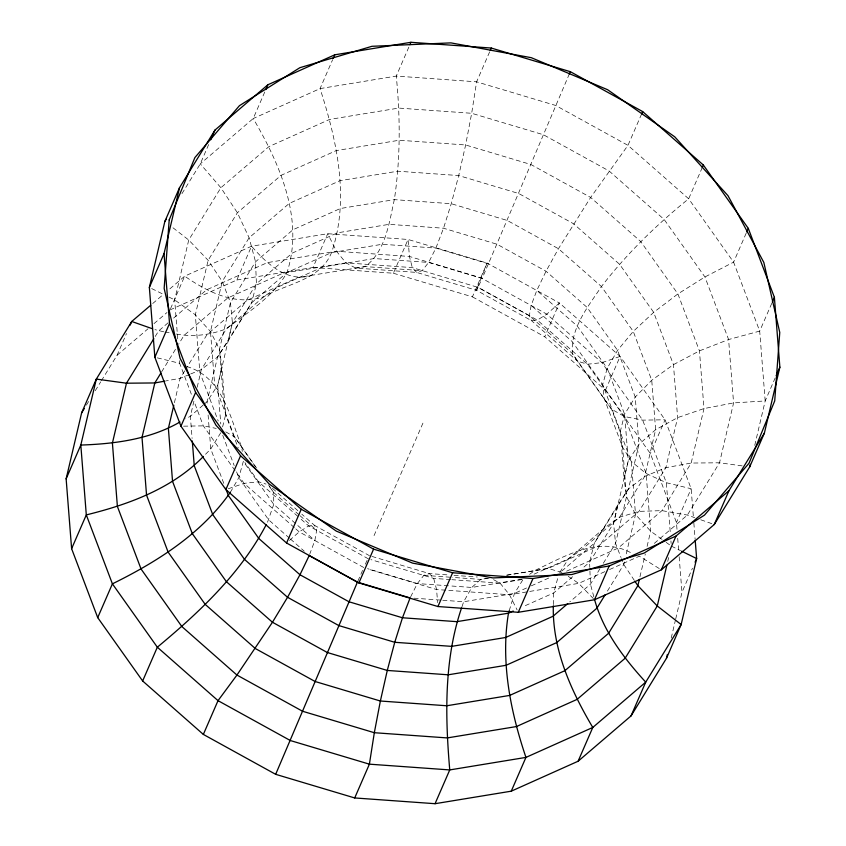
<?xml version="1.0" encoding="UTF-8"?>
<svg xmlns="http://www.w3.org/2000/svg" width="846" height="846" viewBox="0 0 846 846"><rect width="100%" height="100%" fill="white"/><g stroke="black" fill="none" stroke-linecap="round" stroke-linejoin="round"><path stroke-width="0.63" stroke-dasharray="4.23 3.17" d="M553.358 604.594L553.739 592.909L558.371 575.862M309.636 554.405L314.839 540.541L316.658 530.347L314.575 525.398L301.832 514.188M641.606 113.988L627.975 145.353L590.656 197.456L558.455 248.703L546.03 271.249L536.798 290.442L531.161 305.459L529.342 315.653L531.425 320.602L577.469 361.147L611.552 409.2L631.349 461.504L635.515 514.474L625.564 556.827M174.403 402.717L180.124 378.331L184.957 370.495M193.924 401.131L190.371 416.285L192.105 438.408M197.192 387.235L201.337 369.565L226.432 328.766L263.92 296.66L277.382 287.302L322.643 267.029L374.249 258.548L428.658 262.44L482.178 278.44L569.273 74.088M624.359 561.956L623.756 564.525L606.529 592.528M639.946 576.813L645.308 554.003M647.095 546.4L650.669 531.193L646.133 473.506L624.581 416.56L587.473 364.235L537.337 320.084L477.588 287.132L487.106 263.085L408.068 239.46L327.719 233.708L251.516 246.228L184.682 276.166L167.698 290.707M667.748 561.384L668.647 557.567M671.227 638.021L675.404 620.255M675.7 618.986L681.961 592.348L692.451 568.216M754.748 445.345L765.186 400.941L775.148 378.014M190.731 373.943L201.337 369.565L217.549 357.001L228.06 341.181L232.417 322.791L256.412 283.78L292.261 253.091L337.522 232.819L389.118 224.338L443.526 228.23L497.046 244.24L546.03 271.249L587.135 307.447L617.559 350.35L635.23 397.038L638.942 444.33L628.451 488.999L594.326 543.217L560.993 571.748M742.143 465.882L719.523 462.794L691.182 463.048L665.876 467.669L644.663 476.435L628.451 488.999L617.94 504.819L613.583 523.209L589.588 562.22L581.625 569.041M168.914 297.062L174.667 299.896L195.331 314.807L210.485 331.526L219.484 349.324L221.927 367.46L217.729 385.163L220.774 423.962M662.037 539.388L650.669 531.193L635.515 514.474L626.516 496.676L624.073 478.54L628.271 460.837L624.612 414.276L607.217 368.317L577.268 326.08L536.798 290.442M222.604 426.87L225.639 414.752L221.927 367.46M509.229 610.706L514.474 593.395L523.357 578.971M477.588 287.132L476.562 290.337L531.425 320.602L537.337 320.084L546.802 314.13L559.428 302.984L620.129 356.43L665.062 419.785L691.15 488.734L693.434 517.72M461.979 606.719L463.682 601.739L471.751 587.452L480.771 579.404L487.201 578.347M101.383 380.742L117.055 355.267L126.498 333.546M208.666 144.55L200.28 163.86L181.89 193.766M170.511 308.737L184.682 276.166C207.333 291.849 235.981 306.495 263.92 296.66C286.963 283.505 320.423 280.28 331.526 252.605C350.001 199.138 336.92 140.753 320.063 88.597L332.647 59.643M264.756 92.003L253.218 118.535L200.28 163.86L220.88 187.738L237.388 212.737L249.115 237.779L255.545 261.805L256.412 283.78L251.674 302.783L228.06 341.181M169.993 309.943L236.838 280.005L251.516 246.228C266.173 262.916 287.016 283.124 311.265 275.458M236.838 280.005L313.031 267.484L327.719 233.708L336.497 251.251L345.94 262.863L355.658 268.055L416.613 272.412L476.562 290.337L482.178 278.44M408.84 47.122L396.256 76.077C400.38 117.16 400.486 158.752 394.342 199.635C389.044 223.069 385.702 251.029 365.229 266.596L297.866 277.551L247.159 300.267L206.995 334.635L185.644 369.374M313.031 267.484L393.379 273.237L408.068 239.46L409.422 256.465L412.309 267.611L416.613 272.412L422.133 270.667L428.658 262.44L435.891 248.09L443.526 228.23L451.256 203.706L458.722 175.556L465.628 144.983L471.677 113.29L476.605 81.829L490.246 50.464M393.379 273.237L472.417 296.861L487.106 263.085L559.428 302.984L544.75 336.761L605.44 390.207L650.373 453.562L676.472 522.511L677.086 530.41M374.048 535.592L423 423M605.44 390.207L620.129 356.43L601.897 362.638L587.473 364.235L577.469 361.147L572.33 353.512L529.342 315.653L478.117 287.397L412.309 267.611L345.94 262.863L283.008 273.205L227.796 297.94L184.068 335.365L178.633 344.216M702.307 167.434L688.665 198.799C656.507 224.75 626.696 253.768 601.443 286.551C588.203 306.601 570.331 328.005 572.33 353.512L611.552 409.2L624.581 416.56L642.674 420.134L665.062 419.785L650.373 453.562M746.183 233.2L733.598 262.154L704.93 276.959L677.9 293.932L653.672 312.354L633.263 331.421L617.559 350.35L607.217 368.317L602.68 384.56L604.15 398.381L622.635 447.217L631.349 461.504L646.133 473.506L666.352 482.717L691.15 488.734L676.472 522.511M771.764 303.354L759.697 331.103L765.186 400.941L733.588 402.918L703.988 408.565L677.625 417.628L655.629 429.715L638.942 444.33L628.271 460.837L613.583 523.209L615.55 543.396L621.017 557.482M357.911 581.033L363.822 567.56L299.198 531.87L295.265 528.412M365.345 564.197L367.883 558.603M410.67 596.8L417.342 583.56L423.867 575.333L429.387 573.588L448.845 574.973M267.505 522.257L273.744 504.343L273.67 492.488L268.531 484.853M230.376 492.287L238.784 477.683L243.32 461.44L273.744 504.343L314.839 540.541M86.398 405.118L89.803 399.576M95.249 390.715L100.706 381.853M155.199 336.486L158.625 330.923L168.629 322.347M161.618 371.88L175.905 348.647M617.94 504.819L594.326 543.217L589.588 562.22L589.799 567.391M599.951 568.755L590.455 584.195L569.739 601.929M603.335 563.246L615.55 543.396L626.516 496.676L622.635 447.217L620.361 431.249L602.68 384.56L572.256 341.657L531.161 305.459M220.721 432.803L210.77 448.962L204.351 455.486M559.724 572.382L568.618 558.698L604.467 528.01L619.568 517.234L639.005 511.365L661.932 510.635L687.375 515.077L694.703 517.657M289.48 540.446L299.198 531.87L308.663 525.916L314.575 525.398L369.438 555.663M203.125 405.107L190.371 416.285L185.739 418.833M204.108 404.251L207.059 401.67L217.729 385.163L232.417 322.791L230.45 302.604L222.244 281.475L208.137 260.325L188.732 240.021L172.119 227.109M152.714 303.534L163.701 294.122M117.055 355.267L148.018 328.756M154.004 323.627L166.99 312.512M173.642 318.064L206.667 289.787L267.336 262.62L336.497 251.251L409.422 256.465L481.152 277.911L546.802 314.13L601.897 362.638L642.674 420.134L666.352 482.717L670.423 534.461M572.657 576.708L553.739 592.909L522.775 606.772M654.339 543.354L687.375 515.077L719.523 462.794L733.588 402.918L728.607 339.532L704.93 276.959L664.152 219.463L609.057 170.945L543.407 134.736L471.677 113.29L398.752 108.077L329.591 119.434L268.922 146.612L220.88 187.738L188.732 240.021L174.667 299.896L177.914 341.298M529.564 574.371L534.735 570.542C564.589 556.488 599.391 534.82 632.29 553.495M534.069 574.17L568.618 558.698L582.08 549.34L619.568 517.234L644.663 476.435L655.629 429.715L651.748 380.256L633.263 331.421L601.443 286.551L558.455 248.703L507.23 220.446L451.256 203.706L394.342 199.635L340.378 208.507L293.033 229.71L255.545 261.805L230.45 302.604L219.484 349.324L223.365 398.783L225.639 414.752L238.202 447.925M526.519 587.991L514.474 593.395L463.682 601.739L442.775 600.248M531.33 585.834L550.609 577.205M566.587 571.177L618.204 548.06L661.932 510.635L691.182 463.048L703.988 408.565L699.452 350.879L677.9 293.932L640.792 241.607L590.656 197.456L530.907 164.505L465.628 144.983L399.259 140.235L336.327 150.577L281.115 175.312L237.388 212.737L208.137 260.325L195.331 314.807L199.868 372.494L218.215 420.959M604.827 571.663L578.664 583.38L509.504 594.749L446.995 590.275M609.585 569.527L639.333 556.213L660.218 569.147M189.557 374.44L180.124 378.331L166.207 380.869M228.304 488.745L244.103 483.362L258.527 481.765L266.025 484.081M506.468 575.185L548.134 568.449L598.841 545.733L639.005 511.365L665.876 467.669L677.625 417.628L673.458 364.647L653.672 312.354L619.589 264.29L573.546 223.746L518.672 193.48L458.722 175.556L397.768 171.199L339.976 180.695L289.269 203.41L249.115 237.779L222.244 281.475L210.485 331.526L214.651 384.496L234.448 436.8L255.481 466.844M507.04 575.206L548.134 568.449L562.992 572.795M522.067 579.182L471.751 587.452L449.734 585.876M521.887 579.542L500.06 583.137L451.912 579.69M355.658 268.055L365.229 266.596L422.133 270.667M489.147 578.135L480.771 579.404L452.314 577.374M183.571 426.173L203.326 425.866L216.248 428.414M454.027 575.354L477.377 577.025M423.867 575.333L451.024 577.279M450.611 579.595L433.691 578.389L370.918 559.618M448.433 585.781L417.342 583.56L367.555 568.671M445.694 590.18L436.578 589.535L367.365 568.84M414.032 598.185L441.464 600.152M163.712 331.812L154.955 329.633M164.991 332.034L171.347 333.144M176.433 334.033C193.184 337.321 210.601 334.868 226.432 328.766C247.952 312.174 273.427 296.671 286.963 272.571C304.423 219.685 279.804 163.881 253.218 118.535L320.063 88.597L396.256 76.077L476.605 81.829L555.642 105.454L627.975 145.353L688.665 198.799L733.598 262.154L759.697 331.103L728.607 339.532L699.452 350.879L673.458 364.647L651.748 380.256L635.23 397.038L624.612 414.276L620.361 431.249L624.073 478.54M157.324 357.869L179.648 363.283L192.179 396.414M488.576 263.846L435.891 248.09L382.318 244.261L331.526 252.605L286.963 272.571L251.674 302.783L217.549 357.001L207.059 401.67L207.365 405.615M371.933 556.414L429.387 573.588L433.691 578.389L436.578 589.535L437.625 602.616M700.816 519.793L711.814 523.653M186.786 366.54C222.699 376.988 230.239 417.342 241.85 447.619L242.252 451.383M151.656 288.56L164.314 294.799M671.333 546.104L680.544 550.63M493.578 579.679L500.06 583.137L509.504 594.749L517.118 609.955M472.417 296.861L544.75 336.761M368.412 558.868L308.663 525.916L298.839 517.255M225.766 431.894L234.448 436.8L256.412 467.764M568.216 576.327L578.664 583.38L593.596 598.862M666.172 542.371L670.307 545.353M272.444 488.301L297.919 510.73M299.072 514.854L273.67 492.488L269.123 486.08M300.044 515.722L316.658 530.347M297.855 516.398L258.527 481.765L244.896 462.55M294.281 527.544L244.103 483.362L235.801 471.645M289.459 538.172L268.732 519.92L238.784 477.683L236.034 470.429M290.442 539.039L304.264 551.211M235.051 470.588L203.326 425.866L194.041 401.321M634.341 580.388L623.756 564.525L621.472 558.656M222.762 435.352L234.205 465.586M223.788 483.362L210.77 448.962L207.979 413.493M593.839 596.842L590.455 584.195L589.842 568.681M693.847 522.987L695.084 538.807M677.709 538.32L678.746 551.497M679.158 556.774L681.961 592.348M670.931 540.922L671.132 543.513M179.437 360.703L179.648 363.283"/><path stroke-width="1.27" d="M553.305 605.895C552.343 649.379 571.008 690.759 592.782 727.465L578.093 761.241L511.259 791.179L435.055 803.7L354.707 797.947L275.669 774.323L203.347 734.423L142.646 680.977L97.713 617.622L71.614 548.673L66.136 478.836L81.628 412.869L96.317 379.093L131.743 321.48L150.715 305.237M149.361 287.429L164.854 221.462L179.542 187.685L214.969 130.083L267.907 84.759L334.741 54.821L410.945 42.3L491.293 48.053L570.331 71.677L642.653 111.577L703.354 165.023L748.287 228.378L774.386 297.327L779.864 367.164L764.372 433.131L749.683 466.907L714.257 524.52L661.318 569.834L594.484 599.772L518.281 612.293L437.932 606.54L358.894 582.915L286.572 543.016L225.871 489.57L180.938 426.215L154.85 357.266L149.361 287.429L164.039 253.652L179.542 187.685M173.8 405.276L168.375 428.372L172.542 481.353L192.328 533.646L226.411 581.71L272.454 622.254L327.328 652.52L387.278 670.444L448.232 674.801L506.024 665.305L556.731 642.59L596.885 608.221L605.154 594.77M639.354 579.341L637.863 585.675L608.612 633.263L564.885 670.688L509.673 695.423L446.741 705.765L380.372 701.017L315.093 681.495L255.344 648.544L205.208 604.393L168.1 552.068L146.548 495.122L142.012 437.435L154.818 382.952L160.941 372.991M666.849 565.213L657.268 605.979L625.12 658.262L577.078 699.388L516.409 726.566L447.248 737.923L374.323 732.71L302.593 711.264L236.943 675.055L181.848 626.537L141.071 569.041L117.393 506.468L112.412 443.082L126.477 383.206L153.835 338.707M578.093 761.241L631.031 715.917L666.458 658.315L667.357 654.508M749.683 466.907L750.286 464.369M509.229 610.706L508.478 613.181C500.472 661.752 510.413 711.317 525.937 757.403L511.259 791.179M461.556 607.967C443.917 659.806 445.144 716.012 449.744 769.923L435.055 803.7M354.707 797.947L369.395 764.171L374.323 732.71L380.372 701.017L387.278 670.444L394.744 642.294L402.474 617.77L410.109 597.911L357.424 582.154L275.669 774.323M130.168 325.107L131.743 321.48L152.513 328.777M210.77 139.727L214.969 130.083M66.136 478.836L80.814 445.059L96.317 379.093L126.477 383.206L154.818 382.952L164.938 381.102M265.803 89.591L267.907 84.759M71.614 548.673L86.303 514.897L80.814 445.059C114.781 443.917 150.102 439.328 179.944 422.017M154.85 357.266L169.528 323.489L164.039 253.652M333.176 58.437L334.741 54.821M97.713 617.622L112.402 583.846C157.134 561.797 201.485 533.837 230.376 492.287M180.938 426.215L195.627 392.438L169.528 323.489M409.887 44.711L410.945 42.3M142.646 680.977L157.335 647.201C199.37 612.261 240.624 573.535 266.268 524.583M225.871 489.57L240.56 455.793L195.627 392.438M490.246 50.464L491.293 48.053M203.347 734.423L218.025 700.647L236.943 675.055L272.454 622.254L287.545 597.297L299.97 574.751L309.202 555.558L357.424 582.154M286.572 543.016L301.25 509.239L240.56 455.793M569.273 74.088L570.331 71.677M358.894 582.915L373.583 549.139L452.621 572.763L532.969 578.516L609.162 565.995L676.007 536.057L728.945 490.733L764.372 433.131M641.606 113.988L642.653 111.577M437.932 606.54L452.621 572.763M702.307 167.434L703.354 165.023M518.281 612.293L532.969 578.516M746.711 231.994L748.287 228.378M594.484 599.772L609.162 565.995M772.282 302.149L774.386 297.327M661.318 569.834L676.007 536.057M695.074 562.188L696.639 558.572L695.19 540.118M776.194 375.603L779.864 367.164M631.031 715.917L645.72 682.14L681.146 624.538L696.639 558.572L681.686 551.201M714.257 524.52L728.945 490.733M666.458 658.315L681.146 624.538L657.268 605.979L637.863 585.675L635.039 581.445M164.854 221.462L166.218 219.251M81.628 412.869L84.357 408.438M203.431 456.417C172.415 488.438 128.761 504.491 86.303 514.897L112.402 583.846L157.335 647.201L218.025 700.647L290.358 740.546L369.395 764.171L449.744 769.923L525.937 757.403L592.782 727.465L645.72 682.14C623.809 658.167 603.24 631.137 594.516 599.37M567.761 603.621L552.967 616.29L505.622 637.493L451.658 646.365L394.744 642.294L338.77 625.554L287.545 597.297L244.557 559.449L212.737 514.58L194.252 465.744L192.306 441.009M513.247 611.045L508.478 613.181L456.882 621.662L402.474 617.77L348.954 601.76L299.97 574.751L258.865 538.553L228.441 495.65L225.649 488.279M301.25 509.239L373.583 549.139M169.2 219.897L164.156 288.38L180.082 358.376L215.899 425.094L269.176 483.997L336.264 531.077L412.594 563.119L492.975 577.934L571.928 574.519L644.06 553.104L704.464 515.151L749.027 463.238L774.714 400.919L779.758 332.436L763.832 262.44L728.015 195.722L674.738 136.819L607.65 89.739L531.32 57.697L450.939 42.882L371.986 46.297L299.854 67.712L239.45 105.665L194.887 157.578L169.2 219.897"/></g></svg>
